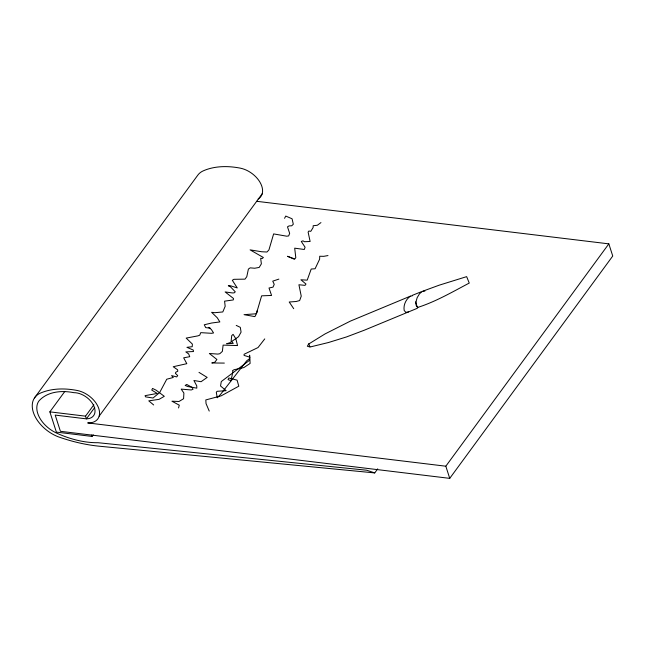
<?xml version="1.0" encoding="UTF-8"?>
<svg xmlns="http://www.w3.org/2000/svg" width="645" height="645" viewBox="0 0 645 645"><rect width="100%" height="100%" fill="white"/><g stroke="black" fill="none" stroke-linecap="round" stroke-linejoin="round"><path stroke-width="0.97" d="M308.745 343.978L324.975 333.965L350.348 321.129L410.389 296.152L412.187 295.894M257.234 310.511L256.831 312.801L255.67 313.817L244.052 314.663L254.88 316.631L256.242 314.18L261.62 295.829L271.585 295.458L269.005 288.017L273.037 287.122L274.23 284.332L272.746 281.156L278.882 279.108M178.544 407.954L179.294 405.181L171.949 401.214L179.02 401.48L183.591 398.715L183.89 393.055L181.197 389.12L191.243 389.967L193.032 389.266L192.21 387.484L186.752 384.444L185.163 385.452L187.792 386.532L196.798 388.161L196.765 385.887L193.903 380.494L201.079 381.711L207.166 377.414L198.983 372.358M415.944 301.933L417.186 297.611L419.548 293.725L422.378 291.338L439.148 285.195L466.649 276.641L469.254 283.066C452.411 291.935 435.569 301.787 417.428 307.528L415.525 302.11L415.944 301.933L416.194 305.504L417.847 307.351M284.566 218.316L285.767 216.067L292.08 218.784L293.306 224.226L291.742 225.782L289.049 225.911L287.493 226.855L289.661 233.361L288.654 235.925L286.735 236.199L273.625 233.909L268.933 249.913L266.957 252.018L261.499 251.735L250.099 249.865L263.386 257.508L262.209 258.532L260.653 258.282L261.37 263.845L259.193 267.425L254.694 268.239L250.179 267.852L248.398 269.086L246.785 276.697L244.995 279.14L233.909 279.317L232.321 280.293L237.271 287.936L230.523 285.775L228.33 285.759L230.33 286.646L235.288 291.854L234.103 292.886L232.313 292.935L225.145 291.943L233.498 298.482L233.305 299.941L224.573 301.159L225.178 306.311L222.807 311.946L214.825 312.712L211.608 312.301L217.252 317.767L219.864 321.936L211.689 323.008L204.272 324.774L205.707 327.612L210.125 328.136L208.52 327.354L211.334 329.458L213.56 332.949L211.568 333.312L200.724 332.643L199.74 335.19L197.934 335.868L186.179 338.093L192.379 344.083L192.21 346.712L186.945 347.324L193.274 350.05L193.492 351.533L185.8 351.896L188.679 353.952L189.735 356.693L183.664 357.83L186.808 363.675L173.223 366.731L177.577 369.762L177.81 371.238L175.795 372.213L175.408 373.334L177.698 375.575L176.706 376.93L171.578 375.592L173.255 377.486L166.749 379.22L159.686 392.499L153.034 398.013L145.528 396.844L145.077 395.651L157.243 393.45L151.769 390.112L152.542 388.435L156.114 390.185L164.298 396.32L159.049 399.352L148.769 400.851L153.655 404.955M34.475 397.933L197.491 175.585A30.339 19.366 36.2 0 1 203.377 170.804A81.754 52.189 36.2 0 1 240.279 168.143A20.946 13.368 36.2 0 1 260.016 182.285A20.946 13.368 36.2 0 1 258.145 198.966M93.227 434.811L92.041 436.431L56.381 432.118L49.859 411.857L64.734 391.563M256.71 201.305L608.84 243.858L612.75 256.025L449.734 478.364L60.42 431.312L55.204 415.098L86.39 418.863L85.519 416.162L93.848 404.802M94.718 407.503L86.39 418.863A16.697 10.659 36.2 0 0 93.662 405.568A16.697 10.659 36.2 0 0 73.933 392.684A57.349 36.604 36.2 0 0 39.039 400.835A25.461 16.254 36.2 0 0 56.704 433.134A85.978 54.889 36.2 0 0 98.016 442.712L366.731 470.229L374.729 472.914L377.704 468.859M99.161 416.146L262.184 193.806M449.734 478.364L445.824 466.206L608.84 243.858M264.748 338.899L258.04 347.542L244.076 354.282L244.068 355.419L249.792 357.161L249.397 358.822L246.721 360.805L220.759 394.143L217.292 397.772L216.293 392.362L217.067 391.305L226.153 390.677L220.534 385.984L221.291 381.542L249.583 360.257L249.615 355.153L250.131 363.417L243.826 367.586L234.038 369.73L232.498 370.714L232.885 371.883L230.958 380.727L228.064 379.615L228.838 377.994L237.094 380.163L238.803 386.194L221.154 395.853L205.811 399.924L206.037 403.585L209.23 411.075M410.389 296.152C405.931 299.296 403.222 305.037 404.181 310.471L405.826 312.325L408.438 311.962M320.944 222.606L317.316 225.274L313.18 225.726L313.123 227.54L310.769 231.353L308.899 231.015L308.117 232.087L310.116 241.488L304.472 241.714L302.989 240.851L301.28 241.456L305.085 247.228L304.279 249.486L294.684 248.164L295.797 257.653L294.829 258.984L287.485 256.291L294.257 259.193M417.42 308.245L364.272 330.224L346.542 336.924L328.45 342.527L310.052 347.01L307.351 346.252L308.745 343.801L309.874 346.76M412.195 295.402L421.112 291.822M327.991 255.565L323.758 256.331L319.71 256.25L319.622 259.185L315.091 268.763L311.204 269.029L307.197 280.148L300.901 279.777L305.988 284.05L305.029 285.364L298.917 284.751L301.239 296.152L299.651 300.562L296.103 301.513L289.21 302.005L293.717 308.689M423.217 291.25L424.902 291.08M224.347 363.087L211.786 362.974L214.938 362.135L216.889 359.467L209.335 353.484L217.841 354.089L219.808 353.718L222.356 351.396L223.114 345.115L237.553 345.559L235.812 338.722L233.095 334.352L231.724 335.642L231.136 341.084L233.28 343.35L226.645 343.769L229.967 342.689L238.537 336.722L241.077 332.094L240.311 327.354L236.223 325.394M374.729 472.914L99.459 446.227A151.906 96.968 36.2 0 1 58.002 436.697A30.339 19.366 36.2 0 1 34.016 414.171A30.339 19.366 36.2 0 1 40.361 393.144A81.754 52.189 36.2 0 1 77.263 390.491A20.946 13.368 36.2 0 1 98.822 408.68A20.946 13.368 36.2 0 1 87.696 422.918L445.824 466.206M49.859 411.857L85.519 416.162M91.606 435.077L92.041 436.431"/></g></svg>
